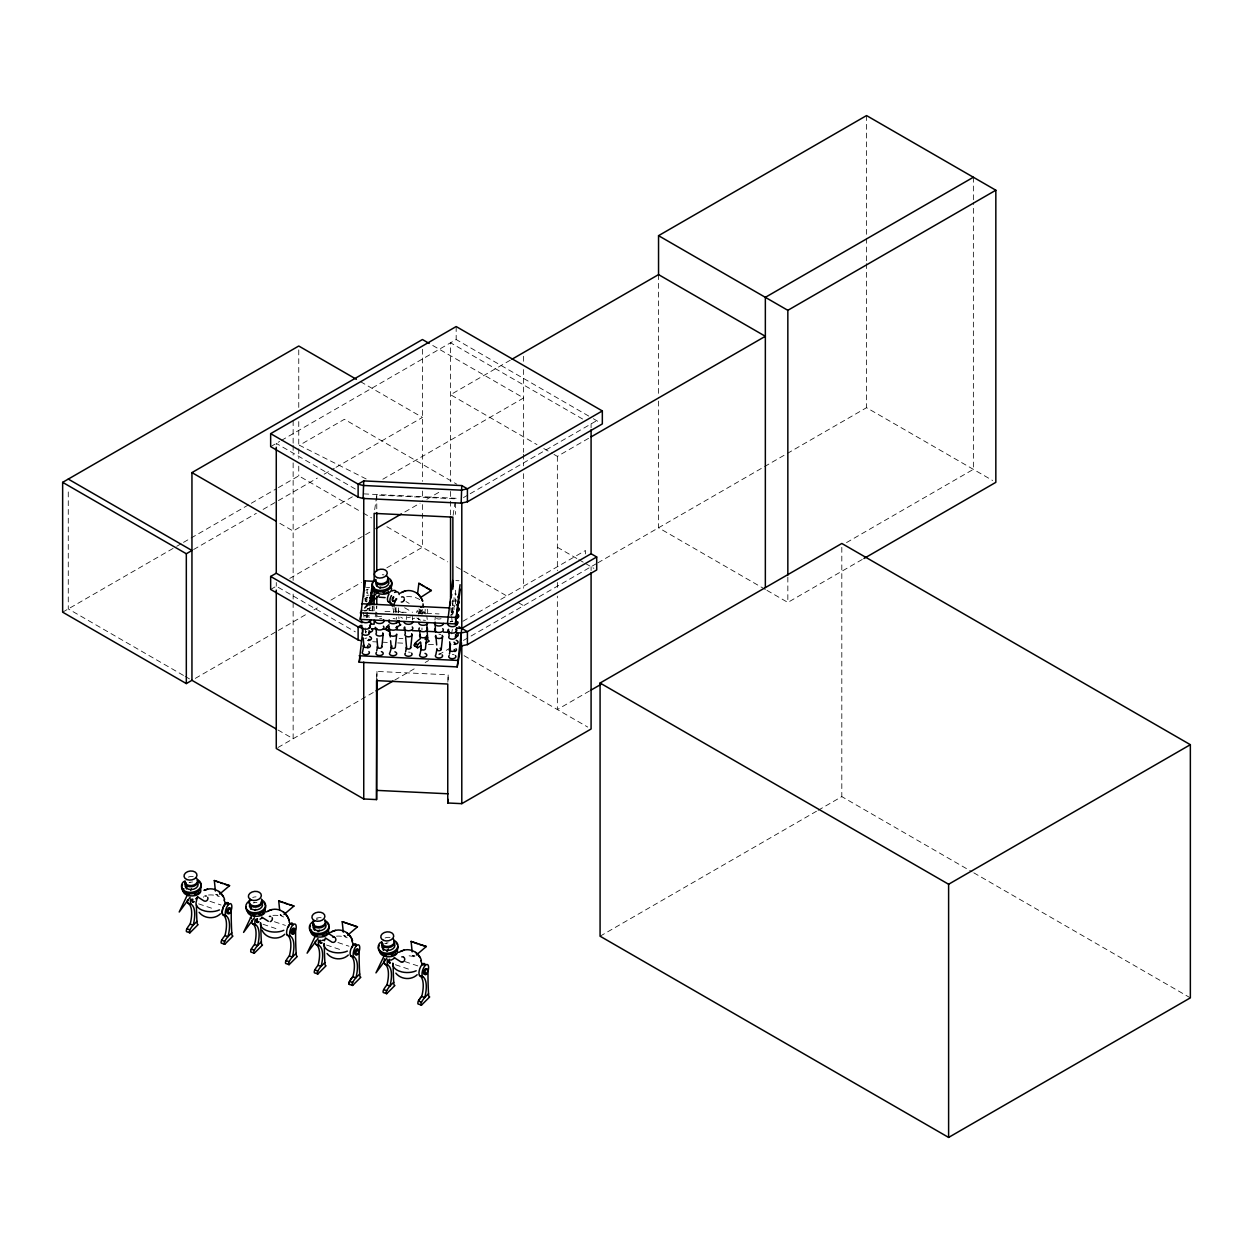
<?xml version="1.0" encoding="UTF-8"?>
<svg xmlns="http://www.w3.org/2000/svg" width="1253" height="1253" viewBox="0 0 1253 1253"><rect width="100%" height="100%" fill="white"/><g stroke="black" fill="none" stroke-linecap="round" stroke-linejoin="round"><path stroke-width="0.75" stroke-dasharray="5 3.75" d="M372.235 610.806L372.282 605.951A4.464 2.569 0 0 1 371.702 607.235M376.636 678.781L376.965 671.436L448.151 674.819L448.151 680.677M447.838 682.18L448.151 674.819M365.813 600.688L366.033 597.65A3.634 2.099 0 0 1 367.834 597.383M366.831 602.004L367.207 589.411A3.634 2.099 0 0 1 369.008 589.145M406.285 619.499L406.489 616.46M452.239 613.97L452.521 602.897M373.206 605.826L372.627 610.697A3.634 2.099 0 0 0 367.207 608.88A3.634 2.099 0 0 0 369.917 607.909M434.948 620.016L435.355 616.789M374.678 509.72L376.777 495.076L455.481 498.835M370.058 606.797L369.51 610.618L369.51 604.118M375.195 616.899L376.777 605.919L376.777 617.04M453.132 515.296L454.964 502.5M451.487 633.924L452.38 629.366M422.449 609.444L420.068 613.954M270.648 446.632L279.638 441.448M281.33 440.461L456.17 339.532L591.62 417.735M62.65 612.169L175.044 547.279M176.736 546.292L181.826 543.363M183.518 542.377L249.613 504.223M251.305 503.252L276.725 488.56M278.417 487.589L298.762 475.842L361.444 512.038M510.331 360.175L450.547 394.711L537.004 444.627M193.635 549.519L256.348 513.307M263.13 509.407L276.678 501.576M278.385 500.589L317.354 478.082M324.135 474.182L334.3 468.309M336.008 467.322L422.433 417.421L359.752 381.241M352.375 496.814L293.139 531.021L277.962 522.25M382.838 479.226L523.629 397.953L430.875 344.403M270.648 589.443L276.271 586.2L355.335 631.841M289.772 578.4L370.998 531.507M404.844 511.96L420.084 503.173M426.85 499.258L440.383 491.442M463.469 497.598L468.497 494.684M470.188 493.713L596.71 420.663M553.967 454.416L557.35 456.374L589.49 437.814M195.343 678.359L276.678 631.402M278.385 630.416L307.189 613.782M313.97 609.866L317.354 607.909M330.917 600.093L361.428 582.473M386.848 567.797L422.433 547.248L422.433 500.746M365.845 590.194L367.207 589.411M364.795 638.701L365.641 638.216A2.255 1.3 0 0 1 366.769 638.043M462.89 621.269L585.464 550.49L585.464 554.202M277.962 747.508L374.381 691.844M394.695 680.113L416.685 667.41M425.159 662.524L428.542 660.566M438.691 654.708L450.547 647.864M463.469 640.408L596.146 563.803M597.838 562.832L866.543 407.695L992.627 480.479M589.49 690.983L557.35 709.527L557.35 596.13M846.527 542.58L973.362 469.358L973.362 202.563M766.961 590.367L787.839 602.427L862.252 559.464M600.077 936.195L816.455 811.271M818.146 810.299L841.812 796.626L972.093 871.853M189.438 882.41L192.539 881.971M253.811 902.786L256.928 902.364M386.19 943.274L388.07 942.836M412.456 618.935L414.712 618.168M189.062 882.519L190.127 882.159M253.451 902.912L254.516 902.552M384.734 943.76L386.895 943.023M363.746 493.886L459.867 498.475M455.841 580.609L459.021 580.75M366.456 587.438L369.619 587.594M361.6 610.227L373.378 610.791M384.984 611.354L406.238 612.357M417.829 612.921L439.083 613.923M399.112 638.388L402.949 638.56M372.705 641.724L380.395 642.1M382.306 642.194L388.085 642.46M397.687 642.914L403.466 643.196M428.448 644.387L434.211 644.668M218.194 895.3L215.767 894.485L216.55 894.705A10.102 1.676 22.7 0 1 217.489 895.034L217.411 895.065A10.102 1.676 22.7 0 1 216.471 894.752L215.829 894.517M346.11 936.477L343.682 935.662L344.465 935.881A10.102 1.676 22.7 0 1 345.405 936.195L345.327 936.242A10.102 1.676 22.7 0 1 344.387 935.928L343.682 935.662M414.962 956.164L412.519 955.35L413.318 955.569A10.102 1.676 22.7 0 1 414.257 955.882L414.179 955.929A10.102 1.676 22.7 0 1 413.239 955.616L412.597 955.381M281.314 915.41L280.155 914.878L280.938 915.097A10.102 1.676 22.7 0 1 281.878 915.41M404.907 961.584L417.813 965.891M337.903 942.507L348.961 946.203M274.376 921.722L285.433 925.419M209.987 901.33L221.045 905.026M395.4 964.732L410.154 969.65M326.547 945.044L343.15 950.573M263.02 924.26L275.926 928.567M198.632 903.867L211.538 908.174M280.218 914.909L280.86 915.144A10.102 1.676 22.7 0 0 281.8 915.457M366.174 478.959L299.42 445.254L344.403 419.301L456.828 484.206M400.725 617.149L402.573 618.215M593.327 418.706L599.514 422.292M582.614 419.019L450.547 342.774L450.547 481.794M543.786 448.543L552.275 453.429M765.348 589.443L658.545 527.779L658.545 397.295M557.35 547.248L577.194 558.697M578.855 559.652L583.804 562.519M585.464 563.474L593.891 568.345M355.335 489.03L276.271 443.39L276.271 447.258M363.135 513.01L371.608 517.912M386.864 526.714L447.728 561.861M456.17 566.732L508.452 596.914M518.57 602.756L523.629 605.669M973.785 872.824L1190.35 997.858M405.988 601.565L409.183 603.413M418.784 608.958L425.206 612.67M404.578 607.721L412.582 612.325M416.779 617.964L419.269 619.405A22.961 13.266 -60 0 1 420.522 620.188M464.111 655.695L587.704 727.053M183.471 675.43L68.273 608.911L68.273 488.78M185.178 676.416L190.252 679.345M277.962 729.982L293.139 738.737L293.139 601.879M394.773 609.538L395.729 611.558M426.819 616.241L427.242 619.483M412.112 615.254L412.738 620.11M363.448 612.263L364.012 617.165M450.829 607.736L452.161 622.114M366.534 617.322L365.845 609.663A3.634 2.099 0 0 0 365.375 610.556M452.834 613.672L452.458 606.797A4.385 2.537 0 0 1 454.651 606.468M367.38 612.31L367.63 617.447M365.14 627.957L365.39 633.078M365.14 598.073L365.171 601.33M973.362 177.253L973.362 200.621M866.543 115.574L866.543 236.316M866.543 238.274L866.543 261.642M866.543 263.584L866.543 407.695M841.812 547.357L841.812 796.626M787.839 577.116L787.839 602.427M658.545 274.611L658.545 395.353M591.087 423.921L591.087 427.79M591.087 566.716L591.087 570.632M557.35 456.374L557.35 570.71M557.35 582.441L557.35 588.315M523.629 356.291L523.629 361.976M523.629 369.557L523.629 452.302M523.629 454.244L523.629 465.897M523.629 473.665L523.629 588.205M456.17 326.547L456.17 339.532M455.481 502.719L455.481 514.388M455.481 590.226L455.481 603.836M452.866 600.735L452.866 612.404M450.547 491.442L450.547 499.274M450.547 501.231L450.547 514.905M422.433 349.258L422.433 481.371M422.433 491.051L422.433 498.804M376.965 671.436L376.965 677.278M376.777 495.076L376.777 510.629M374.146 606.718L374.146 610.603M298.762 349.9L298.762 408.024M298.762 421.588L298.762 446.788M298.762 448.715L298.762 458.41M298.762 466.163L298.762 475.842M293.139 420.663L293.139 443.39M293.139 445.332L293.139 455.074M293.139 462.858L293.139 580.374M293.139 594.063L293.139 599.921M276.271 582.488L276.271 586.2M367.849 615.411A3.634 2.099 0 0 1 364.733 615.693M450.093 621.895A4.464 2.569 0 0 1 452.317 621.551M452.317 654.505A3.634 2.099 0 0 1 454.119 654.786M393.113 618.575A4.464 2.569 0 0 1 395.337 618.919M423.216 620.157A4.464 2.569 0 0 1 425.44 620.501M410.545 616.977A3.634 2.099 0 0 1 407.429 617.259M408.494 652.108A3.634 2.099 0 0 1 410.295 652.39M381.648 616.21A3.634 2.099 0 0 1 376.213 615.254M379.596 618.387A4.464 2.569 0 0 1 381.82 618.731M438.989 634.316A3.634 2.099 0 0 1 440.79 634.598M438.989 653.8A3.634 2.099 0 0 1 440.79 654.082M441.04 618.669A3.634 2.099 0 0 1 436.53 618.481M450.626 615.113A4.464 2.569 0 0 1 452.85 614.769M450.657 621.645A4.385 2.537 0 0 1 452.85 621.316M453.398 612.936A3.634 2.099 0 0 1 451.785 612.874M451.033 609.052A3.634 2.099 0 0 1 454.651 609.052M453.132 612.153A4.464 2.569 0 0 1 451.409 611.574M452.208 607.439A4.464 2.569 0 0 1 454.432 607.11M454.98 605.262A3.634 2.099 0 0 1 453.367 605.199M452.615 601.377A3.634 2.099 0 0 1 456.233 601.393M369.306 615.474A4.464 2.569 0 0 1 363.746 615.254M364.56 611.119A4.464 2.569 0 0 1 366.784 610.775M366.033 617.118A3.634 2.099 0 0 1 369.635 617.134M370.355 608.065A4.464 2.569 0 0 1 368.507 608.504M365.657 610.242A4.385 2.537 0 0 1 371.624 611.182M366.299 632.89A2.255 1.3 0 0 1 365.86 631.293M366.769 601.471A3.634 2.099 0 0 1 365.375 601.017M453.367 611.417A4.385 2.537 0 0 1 451.675 610.869M452.427 600.265A4.464 2.569 0 0 1 456.875 600.281M451.017 615.348A3.634 2.099 0 0 1 451.487 614.456M455.199 598.088A3.634 2.099 0 0 1 453.586 598.026M454.651 593.922A3.634 2.099 0 0 1 456.452 594.204M365.986 599.607A4.464 2.569 0 0 1 364.858 598.668M366.8 595.473A4.464 2.569 0 0 1 369.024 595.144M366.549 631.716A3.634 2.099 0 0 1 365.625 630.964M367.943 593.233A3.634 2.099 0 0 1 366.549 592.779M409.104 955.835A14.535 8.395 0 0 1 416.074 957.48M385.125 937.98A6.5 4.526 -7.3 0 1 390.075 937.448M336.462 936.148A14.535 8.395 0 0 1 347.222 937.777M316.429 919.467A6.516 4.542 -7.3 0 1 318.027 918.997M316.273 918.292A6.5 4.526 -7.3 0 1 321.222 917.76M272.935 915.363A14.535 8.395 0 0 1 283.695 916.992M252.746 897.508A6.5 4.526 -7.3 0 1 256.051 896.85M208.546 894.987A14.535 8.395 0 0 1 219.306 896.615M188.357 877.116A6.5 4.526 -7.3 0 1 193.307 876.583M203.362 897.258A2.725 2.475 -57.7 0 1 203.816 896.709M418.032 618.747A22.961 13.266 -60 0 1 419.144 619.765M421.963 627.972A22.961 13.266 -60 0 1 421.932 630.087M425.174 609.35A6.594 3.806 -60 0 1 424.36 613.547M416.403 612.545A6.594 3.806 -60 0 1 417.437 610.399M418.424 613.97A3.007 1.739 -60 0 1 421.541 610.681A3.007 1.739 -60 0 1 421.995 614.283M422.637 613.766A3.007 1.739 -60 0 1 425.832 614.048M421.29 613.892A3.007 1.739 -60 0 1 423.859 612.012A3.007 1.739 -60 0 1 424.845 614.205M420.178 610.07A14.535 8.395 0 0 1 417.515 611.636M403.106 612.764A14.535 8.395 0 0 1 399.817 611.683L397.123 610.148A14.535 8.395 0 0 1 395.196 608.253M406.63 596.694A14.535 8.395 0 0 1 420.084 599.858M398.955 618.778A249.378 143.985 -60 0 1 398.83 616.821M398.611 612.874A249.378 143.985 -60 0 1 398.407 606.875M396.621 619.295A249.378 143.985 -60 0 1 396.465 617.353M396.12 611.448A249.378 143.985 -60 0 1 395.964 607.454M394.852 607.642A22.961 13.266 -60 0 1 395.964 613.124M392.925 607.877A22.961 13.266 -60 0 1 393.442 613.813M427.21 609.224A6.594 3.806 -60 0 1 427.586 612.811M419.269 619.405A6.594 3.806 -60 0 1 418.549 618.042M418.925 614.001A6.594 3.806 -60 0 1 421.415 610.007M382.259 574.782A6.5 4.385 -10 0 1 383.919 574.845"/><path stroke-width="1.5" d="M276.271 590.1L276.271 748.48L363.746 798.975L376.558 799.586L376.965 679.236M591.087 572.59L591.087 729.011L461.793 803.659L447.76 802.985L447.916 799.304M381.82 646.955L383.214 633.955M410.718 647.723L412.112 634.723M441.228 649.414L442.607 636.414M417.562 593.75L418.878 583.303L431.361 590.523L420.663 597.415M602.333 410.937L467.416 488.827L461.793 485.584L363.746 480.901L363.088 498.459L461.135 503.142L467.416 501.811L602.333 423.921L602.333 410.937L456.17 326.547L270.648 433.648L270.648 446.632L358.123 497.128L363.088 498.459M460.321 589.255L455.372 623.916L360.284 619.389L364.874 580.875L372.783 581.251L369.51 604.118M360.284 619.389L361.6 610.227M461.574 642.899L457.204 666.909L359.157 662.226L362.822 630.118M370.34 604.901L372.783 587.735M461.793 485.584L461.135 503.142M450.062 605.246L450.579 601.581M451.111 597.916L451.628 594.267M455.372 623.916L460.055 584.681M457.204 666.909L461.793 628.395L461.793 502.437M359.157 662.226L360.237 656.509M363.151 637.855L363.824 645.514L362.634 651.591A3.634 2.099 0 0 0 365.798 654.724A3.634 2.099 0 0 0 368.93 651.576M376.73 650.871L377.623 646.313L376.949 638.654M405.627 651.638L406.52 647.081L405.674 637.511M420.726 642.335L421.243 648.083L420.053 654.16A3.634 2.099 0 0 0 421.4 657.011A3.634 2.099 0 0 0 426.333 656.243A3.634 2.099 0 0 0 425.018 653.377M450.579 644.214L449.686 648.772A3.634 2.099 0 0 0 450.375 651.356M449.451 654.035L450.344 649.477L449.67 641.818M197.363 897.524L196.11 902.238A14.535 8.395 0 0 0 201.733 909.976L205.038 911.072A14.535 8.395 0 0 0 219.432 909.929M324.339 940.768L325.279 938.701M251.524 915.849L243.583 932.389L254.453 917.713M315.051 936.633L307.11 953.173L317.996 938.497M383.888 956.321L375.963 972.876L386.832 958.185M190.08 897.32L179.195 912.012L187.136 895.456L188.67 895.566M376.714 592.967L364.701 607.987L379.205 595.347M196.972 921.378L193.213 925.153A15.929 6.5 -71.6 0 0 189.939 929.804A2.052 0.83 -71.6 0 0 189.375 931.856A2.052 0.83 -71.6 0 0 189.939 932.796L198.131 924.604A5.106 2.083 -71.6 0 1 197.066 922.694L196.94 920.783A249.378 101.806 -71.6 0 1 196.423 904.995M231.789 932.843L228.015 936.617A15.929 6.5 -71.6 0 0 224.741 941.269A2.052 0.83 -71.6 0 0 224.177 943.321A2.052 0.83 -71.6 0 0 224.741 944.261L232.933 936.069A5.106 2.083 -71.6 0 1 231.868 934.143L231.742 932.248A249.378 101.806 -71.6 0 1 231.241 910.336A6.594 2.694 -71.6 0 0 230.74 903.695A6.594 2.694 -71.6 0 0 226.354 908.096A6.594 2.694 -71.6 0 0 225.853 915.724A22.961 9.382 -71.6 0 1 228.015 936.617L224.976 935.599A22.961 9.382 -71.6 0 0 222.815 914.706A6.594 2.694 -71.6 0 1 223.739 905.997A6.594 2.694 -71.6 0 1 228.391 903.476A6.594 2.694 -71.6 0 0 223.786 906.013A6.594 2.694 -71.6 0 0 222.815 914.706L225.853 915.724M261.36 941.77L257.601 945.529A15.929 6.5 -71.6 0 0 254.328 950.197A2.052 0.83 -71.6 0 0 253.764 952.249A2.052 0.83 -71.6 0 0 254.328 953.173L262.519 944.997A5.106 2.083 -71.6 0 1 261.438 943.07L261.329 941.16A249.378 101.806 -71.6 0 1 260.796 923.351M296.162 953.235L292.403 956.994A15.929 6.5 -71.6 0 0 289.13 961.662A2.052 0.83 -71.6 0 0 288.566 963.714A2.052 0.83 -71.6 0 0 289.13 964.638L297.321 956.446A5.106 2.083 -71.6 0 1 296.256 954.535L296.131 952.625A249.378 101.806 -71.6 0 1 295.63 930.713A6.594 2.694 -71.6 0 0 295.128 924.087A6.594 2.694 -71.6 0 0 290.743 928.473A6.594 2.694 -71.6 0 0 290.242 936.101A22.961 9.382 -71.6 0 1 292.403 956.994L289.349 955.992A22.961 9.382 -71.6 0 0 287.188 935.098A6.594 2.694 -71.6 0 1 288.174 926.406A6.594 2.694 -71.6 0 1 292.826 923.884M324.887 962.555L321.128 966.329A15.929 6.5 -71.6 0 0 317.855 970.981A2.052 0.83 -71.6 0 0 317.291 973.033A2.052 0.83 -71.6 0 0 317.855 973.957L326.046 965.781A5.106 2.083 -71.6 0 1 324.966 963.855L324.856 961.944A249.378 101.806 -71.6 0 1 324.323 944.135M359.705 974.02L355.93 977.779A15.929 6.5 -71.6 0 0 352.657 982.446A2.052 0.83 -71.6 0 0 352.093 984.498A2.052 0.83 -71.6 0 0 352.657 985.422L360.848 977.246A5.106 2.083 -71.6 0 1 359.783 975.32L359.658 973.409A249.378 101.806 -71.6 0 1 359.157 951.497A6.594 2.694 -71.6 0 0 358.656 944.872A6.594 2.694 -71.6 0 0 354.27 949.273A6.594 2.694 -71.6 0 0 353.769 956.9A22.961 9.382 -71.6 0 1 355.93 977.779L352.892 976.776A22.961 9.382 -71.6 0 0 350.668 955.867A6.594 2.694 -71.6 0 1 351.701 947.19A6.594 2.694 -71.6 0 1 356.353 944.668M393.74 982.242L389.965 986.017A15.929 6.5 -71.6 0 0 386.707 990.669A2.052 0.83 -71.6 0 0 386.143 992.721A2.052 0.83 -71.6 0 0 386.707 993.66L394.899 985.469A5.106 2.083 -71.6 0 1 393.818 983.542L393.693 981.632A249.378 101.806 -71.6 0 1 393.176 963.823M428.542 993.707L424.783 997.482A15.929 6.5 -71.6 0 0 421.509 1002.134A2.052 0.83 -71.6 0 0 420.945 1004.186A2.052 0.83 -71.6 0 0 421.509 1005.11L429.701 996.934A5.106 2.083 -71.6 0 1 428.62 995.007L428.51 993.096A249.378 101.806 -71.6 0 1 428.009 971.2A6.594 2.694 -71.6 0 0 427.508 964.559A6.594 2.694 -71.6 0 0 423.107 968.961A6.594 2.694 -71.6 0 0 422.621 976.588A22.961 9.382 -71.6 0 1 424.783 997.482L421.728 996.464A22.961 9.382 -71.6 0 0 419.52 975.554A6.594 2.694 -71.6 0 1 420.554 966.877A6.594 2.694 -71.6 0 1 425.19 964.356M219.635 894.094L229.581 885.652L214.341 880.53L215.391 891.008M284.008 914.471L293.969 906.029L278.73 900.923L279.591 909.647M347.551 935.271L357.497 926.813L342.257 921.707L357.418 926.86M416.388 954.958L426.333 946.501L411.109 941.395L412.159 951.873M197.974 897.226L195.672 898.824M220.387 913.86C214.561 919.577 204.114 918.715 199.117 912.309M262.363 917.619L260.06 919.216M284.776 934.252C278.276 940.721 265.871 938.669 262.049 930.243M348.303 955.037C342.476 960.738 332.029 959.876 327.033 953.486M394.726 958.091L391.077 960.143M417.155 974.724C411.313 980.441 400.882 979.564 395.87 973.174M400.114 593.217L403.873 591.463M266.419 911.902L270.178 910.132M329.946 932.686L333.705 930.932M398.799 952.374L402.558 950.62M276.271 729.011L191.944 680.316L186.321 683.574L62.65 612.169L62.65 482.342L298.762 346.016L356.369 379.283M191.944 680.316L191.944 472.6L422.433 339.532L429.184 343.416M511.991 359.219L658.545 274.611L658.545 235.674L866.543 115.574L995.837 190.221L995.837 482.342L863.943 558.493M62.65 482.342L186.321 553.748L191.944 550.49L68.273 479.085M363.746 480.901L358.123 484.144L270.648 433.648M361.428 640.831L358.123 639.938L270.648 589.443L270.648 576.458L276.271 573.216L362.054 622.741M973.362 177.253L765.348 297.337L765.348 587.5M376.072 528.578L401.461 513.918M658.545 235.674L787.839 310.321L995.837 190.221M591.181 436.843L765.348 336.29L658.545 274.611M360.927 625.341L358.123 626.954L270.648 576.458M396.496 622.882L399.159 621.347M395.838 627.643L400.803 624.777A5.106 2.945 -60 0 1 399.284 622.663L399.112 620.721M391.97 646.015L389.949 652.578A3.634 2.099 0 0 0 391.296 655.429A3.634 2.099 0 0 0 396.246 654.661A3.634 2.099 0 0 0 394.914 651.811M424.986 639.155L427.649 637.62M419.786 639.234A15.929 9.194 -60 0 0 415.166 643.29A2.052 1.19 -60 0 0 414.367 645.232A2.052 1.19 -60 0 0 415.166 646.266L417.703 647.738L421.008 645.828M425.973 642.961L429.278 641.05A5.106 2.945 -60 0 1 427.759 638.936L427.586 636.994A249.378 143.985 -60 0 1 426.897 623.148M596.71 556.99L467.416 631.637L461.135 632.969L461.135 645.953L467.416 644.622L596.71 569.974L596.71 556.99L591.087 553.748L461.793 628.395L456.437 628.129M376.072 690.857L393.003 681.084M600.077 683.026L841.812 543.473L1190.35 744.689L1190.35 997.858L948.615 1137.426L600.077 936.195L600.077 683.026L948.615 884.258L1190.35 744.689M591.181 690.011L601.315 684.154M229.581 885.652L224.632 884.226M426.333 946.501L419.426 944.449M404.468 591.259C411.924 588.597 420.648 593.687 422.684 601.221L421.697 599.153M206.4 889.552C213.856 886.889 222.564 891.979 224.6 899.513M270.773 909.944C279.074 906.937 289.036 913.719 289.318 922.537M334.316 930.728C341.771 928.066 350.48 933.156 352.516 940.69L351.545 938.622M403.153 950.416C410.608 947.754 419.332 952.844 421.368 960.378M205.79 889.755L203.988 890.366L207.528 889.16M402.072 592.074L405.612 590.868M268.377 910.759L271.917 909.553M331.904 931.543L335.444 930.337M322.225 940.455L323.587 940.001M400.756 951.231L404.296 950.025M385.11 597.618L379.079 597.18M361.6 603.742L448.746 607.893M360.284 612.889L455.372 617.431M370.684 624.041L374.146 624.213L374.146 620.329M377.216 628.959L371.358 628.677L372.141 629.131A3.634 2.099 0 0 1 369.557 632.248M383.073 629.241L386.973 629.429M396.731 629.899L404.531 630.259M412.347 630.635L420.147 631.011M426.004 631.293L435.762 631.747M443.562 632.123L449.42 632.405M457.235 632.781L461.135 632.969M359.157 655.742L457.204 660.409M376.965 790.392L448.151 793.791M293.891 906.076L289.004 904.603M363.088 628.286L358.123 626.954L358.123 639.938M254.813 915.802L252.667 915.191M188.279 894.799L189.328 895.112M385.047 955.663L386.096 955.976M316.195 935.975L317.244 936.289M381.366 952.468L381.006 952.343A3.273 1.895 0 0 1 379.737 950.604M312.514 932.78L312.169 932.655A3.273 1.895 0 0 1 311.104 930.431M184.99 891.729L184.254 891.478A3.273 1.895 0 0 1 183.611 888.831M422.261 964.371L425.315 965.39M353.424 944.684L356.463 945.702M289.882 923.9L292.936 924.918M225.509 903.507L228.547 904.525M419.567 975.57L422.621 976.588M384.765 964.105L387.803 965.123A22.961 9.382 -71.6 0 1 389.965 986.017L386.926 984.999A22.961 9.382 -71.6 0 0 384.765 964.105A6.594 2.694 -71.6 0 1 384.53 958.749M350.73 955.882L353.769 956.9M315.913 944.417L318.967 945.435A22.961 9.382 -71.6 0 1 321.128 966.329L318.074 965.311A22.961 9.382 -71.6 0 0 315.913 944.417A6.594 2.694 -71.6 0 1 315.333 941.285M252.386 923.633L255.44 924.636A22.961 9.382 -71.6 0 1 257.601 945.529L254.547 944.527A22.961 9.382 -71.6 0 0 252.386 923.633A6.594 2.694 -71.6 0 1 251.806 920.485M287.188 935.098L290.242 936.101M187.997 903.241L191.051 904.259A22.961 9.382 -71.6 0 1 193.213 925.153L190.158 924.134A22.961 9.382 -71.6 0 0 187.997 903.241A6.594 2.694 -71.6 0 1 187.417 900.108M386.707 993.66L383.653 992.642A2.052 0.83 -71.6 0 1 383.089 991.703A2.052 0.83 -71.6 0 1 383.653 989.651L386.707 990.669M421.509 1002.134L418.471 1001.116A2.052 0.83 -71.6 0 0 417.844 1003.152A2.052 0.83 -71.6 0 0 418.408 1004.092L421.509 1005.11M352.657 985.422L349.571 984.404A2.052 0.83 -71.6 0 1 349.007 983.464A2.052 0.83 -71.6 0 1 349.571 981.412L352.657 982.446M317.855 973.957L314.816 972.955A2.052 0.83 -71.6 0 1 314.252 972.015A2.052 0.83 -71.6 0 1 314.816 969.963L317.855 970.981M254.328 953.173L251.273 952.17A2.052 0.83 -71.6 0 1 250.71 951.231A2.052 0.83 -71.6 0 1 251.273 949.179L254.328 950.197M289.13 964.638L286.044 963.604A2.052 0.83 -71.6 0 1 285.48 962.68A2.052 0.83 -71.6 0 1 286.044 960.628L289.13 961.662M189.939 932.796L186.901 931.778A2.052 0.83 -71.6 0 1 186.337 930.838A2.052 0.83 -71.6 0 1 186.901 928.786L189.939 929.804M224.741 941.269L221.703 940.251A15.929 6.5 -71.6 0 1 224.976 935.599M224.741 944.261L221.656 943.227A2.052 0.83 -71.6 0 1 221.092 942.287A2.052 0.83 -71.6 0 1 221.656 940.236M285.058 903.288L287.062 903.961M220.669 882.911L222.674 883.584M417.421 943.775L411.031 941.426M283.131 902.63L278.667 900.954M218.742 882.253L214.279 880.561M377.2 592.418L378.187 592.888M431.361 590.555L425.957 587.532M191.944 472.6L276.271 521.279M458.974 626.766L467.416 631.637L467.416 644.622M388.994 594.157A6.594 3.806 -60 0 0 388.289 601.691L390.779 603.132A22.961 13.266 -60 0 1 394.084 606.186A14.535 8.395 0 0 1 395.149 601.832M388.994 628.771A2.052 1.19 -60 0 0 389.213 631.465L386.723 630.024A2.052 1.19 -60 0 1 385.924 628.99A2.052 1.19 -60 0 1 386.723 627.033L389.213 628.473M420.335 642.131A15.929 9.194 -60 0 0 417.703 644.747L415.213 643.306A2.052 1.19 -60 0 0 414.414 645.264A2.052 1.19 -60 0 0 415.213 646.297M424.313 586.576L418.878 583.303M394.147 957.605L400.709 961.756M328.255 933.36L334.817 937.51A2.725 2.475 -57.7 0 1 335.303 937.933M325.294 937.917L331.857 942.068A2.725 2.475 -57.7 0 0 332.437 942.334M261.767 917.133L268.33 921.284M197.379 896.741L203.941 900.891A2.725 2.475 -57.7 0 0 207.747 897.32M250.365 917.65L251.54 918.59M417.03 593.155L418.424 594.548M418.768 594.893L421.353 598.433M415.714 952.327L417.108 953.705M417.453 954.05L420.037 957.59M346.862 932.624L348.271 934.018M348.616 934.362L351.2 937.902M283.335 911.839L284.744 913.233M285.089 913.562L287.673 917.118M218.946 891.463L220.356 892.841M220.7 893.185L223.285 896.725M288.018 917.838L288.989 919.89M342.194 921.738L343.306 932.185M443.437 623.414A4.464 2.569 0 0 1 437.845 625.92A4.464 2.569 0 0 1 435.104 622.146L435.496 632.013M419.724 631.324L420.381 638.513M389.62 629.742L390.278 636.931M375.931 627.878L376.433 632.922A3.634 2.099 0 0 0 379.596 636.054A3.634 2.099 0 0 0 382.729 632.906M362.148 627.08L362.634 632.123A3.634 2.099 0 0 0 365.798 635.255A3.634 2.099 0 0 0 368.93 632.107M435.825 635.381L436.686 644.95M390.623 640.753L391.14 646.501A2.255 1.3 0 0 0 392.518 648.396A2.255 1.3 0 0 0 395.337 647.143L396.715 634.143A3.634 2.099 0 0 1 392.173 636.164A3.634 2.099 0 0 1 389.949 633.11M948.615 884.258L948.615 1137.426M787.839 310.321L787.839 575.158M591.087 429.732L591.087 553.748M467.416 501.811L467.416 488.827L461.135 490.158L363.088 485.475L358.123 484.144L358.123 497.128M461.793 645.279L461.793 803.659M452.866 589.082L452.866 517.129L374.146 513.385L374.146 581.439M452.678 586.937L452.678 580.452L447.446 623.54M450.547 516.862L450.547 597.023M447.76 802.985L447.76 684.028L376.558 680.63L376.558 799.586M376.777 512.587L376.777 570.914M376.777 596.193L376.777 603.962M374.146 589.208L374.146 604.76M364.874 580.875L364.874 587.359M363.746 497.77L363.746 596.585M363.746 662.117L363.746 798.975M276.271 447.258L276.271 573.216M186.321 553.748L186.321 683.574M370.246 620.157A4.464 2.569 0 0 1 365.641 622.741A4.464 2.569 0 0 1 361.35 619.984M369.588 625.388A4.385 2.537 0 0 1 365.813 629.194A4.385 2.537 0 0 1 361.976 625.404M367.724 645.499A2.255 1.3 0 0 1 365.782 647.456A2.255 1.3 0 0 1 363.824 645.514M456.108 629.351A4.385 2.537 0 0 1 452.317 633.157A4.385 2.537 0 0 1 448.496 629.366L449.154 636.085A3.634 2.099 0 0 0 452.317 639.218A3.634 2.099 0 0 0 455.45 636.07M456.17 622.835A4.464 2.569 0 0 1 453.32 626.641A4.464 2.569 0 0 1 447.854 623.947M454.244 649.461A2.255 1.3 0 0 1 452.302 651.419A2.255 1.3 0 0 1 450.344 649.477M455.45 655.538A3.634 2.099 0 0 1 452.317 658.686A3.634 2.099 0 0 1 449.154 655.554M455.45 616.601A3.634 2.099 0 0 1 455.45 618.684M396.903 626.375A4.385 2.537 0 0 1 393.113 630.181A4.385 2.537 0 0 1 389.291 626.39M397.561 621.143A4.464 2.569 0 0 1 391.97 623.649A4.464 2.569 0 0 1 389.229 619.875M421.243 648.083A2.255 1.3 0 0 0 422.621 649.978A2.255 1.3 0 0 0 425.44 648.709L426.819 635.71A3.634 2.099 0 0 1 422.277 637.746A3.634 2.099 0 0 1 420.053 634.691M427.665 622.725A4.464 2.569 0 0 1 423.06 625.31A4.464 2.569 0 0 1 418.753 622.553M427.007 627.957A4.385 2.537 0 0 1 423.216 631.763A4.385 2.537 0 0 1 419.395 627.972M410.42 647.081A2.255 1.3 0 0 1 408.478 649.023A2.255 1.3 0 0 1 406.52 647.081M411.626 633.673A3.634 2.099 0 0 1 408.494 636.822A3.634 2.099 0 0 1 405.33 633.689L404.672 626.97A4.385 2.537 0 0 0 408.509 630.76A4.385 2.537 0 0 0 412.284 626.954M412.942 621.723A4.464 2.569 0 0 1 408.337 624.307A4.464 2.569 0 0 1 404.03 621.566M411.626 653.158A3.634 2.099 0 0 1 408.494 656.29A3.634 2.099 0 0 1 405.33 653.173M383.449 619.671A4.464 2.569 0 0 1 380.599 623.477A4.464 2.569 0 0 1 375.133 620.783M381.398 651.623A3.634 2.099 0 0 1 382.729 654.473A3.634 2.099 0 0 1 377.779 655.256A3.634 2.099 0 0 1 376.433 652.39M381.523 646.313A2.255 1.3 0 0 1 379.581 648.255A2.255 1.3 0 0 1 377.623 646.313M383.387 626.187A4.385 2.537 0 0 1 380.583 629.93A4.385 2.537 0 0 1 375.211 627.283M442.121 635.365A3.634 2.099 0 0 1 439.803 638.45A3.634 2.099 0 0 1 435.355 636.273M442.779 628.646A4.385 2.537 0 0 1 439.004 632.452A4.385 2.537 0 0 1 435.167 628.661M440.101 648.287A2.255 1.3 0 0 1 440.915 650.056A2.255 1.3 0 0 1 437.861 650.542A2.255 1.3 0 0 1 437.015 648.772L435.825 654.849A3.634 2.099 0 0 0 438.989 657.982A3.634 2.099 0 0 0 442.121 654.833M455.967 648.772A3.634 2.099 0 0 1 454.886 651.544M453.946 642.209A2.255 1.3 0 0 1 454.103 644.402M456.703 616.053A4.464 2.569 0 0 1 455.372 619.468M456.64 622.569A4.385 2.537 0 0 1 456.656 625.09M455.967 629.288A3.634 2.099 0 0 1 455.982 631.387M458.285 608.394A4.464 2.569 0 0 1 456.953 611.793M457.549 602.145A3.634 2.099 0 0 1 456.468 604.917M456.233 640.33A3.634 2.099 0 0 1 457.987 642.538A3.634 2.099 0 0 1 454.98 644.214M455.528 634.551A2.255 1.3 0 0 1 455.685 636.743M458.222 614.91A4.385 2.537 0 0 1 456.906 618.262M457.549 621.629A3.634 2.099 0 0 1 456.468 624.401M368.586 644.011A3.634 2.099 0 0 1 370.324 646.203A3.634 2.099 0 0 1 367.317 647.895M364.31 647.362A3.634 2.099 0 0 1 363.605 644.794M369.008 639.343A2.255 1.3 0 0 1 368.037 640.408M370.387 626.343A3.634 2.099 0 0 1 368.821 628.066M371.154 619.843A4.385 2.537 0 0 1 369.259 621.942M370.058 603.727A4.464 2.569 0 0 1 371.687 604.666M368.946 630.823A2.255 1.3 0 0 1 369.087 633.016M369.635 636.602A3.634 2.099 0 0 1 371.389 638.811A3.634 2.099 0 0 1 368.382 640.487M370.966 619.984A3.634 2.099 0 0 1 369.886 620.674M369.635 597.665A3.634 2.099 0 0 1 369.886 601.189M450.485 603.46A4.464 2.569 0 0 1 450.187 602.317M458.504 601.205A4.464 2.569 0 0 1 458.504 603.774M456.578 627.847A2.255 1.3 0 0 1 456.578 629.131M457.768 614.44A3.634 2.099 0 0 1 457.784 616.539M458.426 607.721A4.385 2.537 0 0 1 458.441 610.242M456.452 633.157A3.634 2.099 0 0 1 458.191 635.349A3.634 2.099 0 0 1 455.199 637.041M451.268 596.788A3.634 2.099 0 0 1 451.487 594.987M458.253 596.021A3.634 2.099 0 0 1 457.784 597.054M372.877 598.997A4.464 2.569 0 0 1 371.53 599.842M371.233 595.488A4.464 2.569 0 0 1 372.861 596.428M370.121 622.584A2.255 1.3 0 0 1 370.277 624.777M372.799 602.944A4.385 2.537 0 0 1 373.394 604.197M372.141 590.179A3.634 2.099 0 0 1 371.06 592.951M390.169 962.962A3.007 1.222 -71.6 0 1 389.855 959.406M424.72 974.239A3.007 1.222 -71.6 0 1 424.047 970.809A3.007 1.222 -71.6 0 1 426.568 969.383M425.863 972.861A3.007 1.222 -71.6 0 1 425.503 973.471M416.2 970.793A14.535 8.395 0 0 1 401.79 971.921L398.501 970.84A14.535 8.395 0 0 1 392.862 963.103M420.679 960.91A14.535 8.395 0 0 1 421.713 965.202M383.653 989.651A15.929 6.5 -71.6 0 1 386.926 984.999M387.803 965.123A6.594 2.694 -71.6 0 1 387.569 959.767M390.309 962.476A3.007 1.222 -71.6 0 1 388.916 962.351A3.007 1.222 -71.6 0 1 389.244 959.344M398.047 946.469A9.883 6.876 -7.3 0 1 386.597 954.692A9.883 6.876 -7.3 0 1 379.299 945.467M396.261 943.243A9.883 6.876 -7.3 0 1 397.467 944.746M393.928 940.705A6.516 4.542 -7.3 0 1 388.477 947.597A6.516 4.542 -7.3 0 1 381.977 941.974M394.256 943.431A6.578 4.573 -7.3 0 1 387.897 950.447A6.578 4.573 -7.3 0 1 382.948 943.603M380.473 942.366A9.883 6.876 -7.3 0 0 381.773 952.014A9.883 6.876 -7.3 0 0 395.635 950.197A9.883 6.876 -7.3 0 0 394.335 940.549A6.5 4.526 -7.3 0 1 388.336 946.407A6.5 4.526 -7.3 0 1 381.492 941.99M392.847 938.591A6.5 4.526 -7.3 0 1 393.787 939.515M395.713 952.985A3.273 1.895 0 0 1 391.218 955.005M388.32 949.116A2.725 2.475 -57.7 0 1 386.832 951.403M383.465 950.385A2.725 2.475 -57.7 0 1 383.716 947.738M403.67 957.198A2.725 2.475 -57.7 0 1 404.562 960.19M404.249 960.832A2.725 2.475 -57.7 0 1 403.231 961.787M402.605 962.038A2.725 2.475 -57.7 0 1 401.289 962.022M401.774 956.9A2.725 2.475 -57.7 0 1 403.09 956.916M396.888 949.664A8.865 5.122 0 0 1 395.024 955.256A8.865 5.122 0 0 1 385.36 956.384L383.355 955.726A8.865 5.122 0 0 1 379.91 951.011M349.571 981.412A15.929 6.5 -71.6 0 1 352.829 976.76A15.929 6.5 -71.6 0 0 349.618 981.428A2.052 0.83 -71.6 0 0 349.054 983.48A2.052 0.83 -71.6 0 0 349.618 984.419M322.068 942.851A3.007 1.222 -71.6 0 1 320.768 940.47M356.259 954.253A3.007 1.222 -71.6 0 1 354.771 953.079A3.007 1.222 -71.6 0 1 356.525 949.101A3.007 1.222 -71.6 0 1 357.716 950.964M351.842 941.222A14.535 8.395 0 0 1 351.905 947.644M347.347 951.105A14.535 8.395 0 0 1 332.953 952.233L329.649 951.152A14.535 8.395 0 0 1 324.026 943.415M314.816 969.963A15.929 6.5 -71.6 0 1 318.074 965.311M318.967 945.435A6.594 2.694 -71.6 0 1 318.732 940.079M321.457 942.789A3.007 1.222 -71.6 0 1 320.157 940.392M329.194 926.781A9.883 6.876 -7.3 0 1 317.761 935.004A9.883 6.876 -7.3 0 1 310.446 925.779M327.425 923.539A9.883 6.876 -7.3 0 1 328.615 925.059M325.091 921.018A6.516 4.542 -7.3 0 1 318.795 927.956A6.516 4.542 -7.3 0 1 313.892 921.174M325.404 923.743A6.578 4.573 -7.3 0 1 319.045 930.76A6.578 4.573 -7.3 0 1 314.096 923.915M325.482 920.861A9.883 6.876 -7.3 0 1 326.219 930.995A9.883 6.876 -7.3 0 1 311.715 931.559A9.883 6.876 -7.3 0 1 313.501 921.331M324.934 919.827A6.5 4.526 -7.3 0 1 319.484 926.719A6.5 4.526 -7.3 0 1 312.984 921.112M326.861 933.297A3.273 1.895 0 0 1 322.366 935.302M319.327 930.118A2.725 2.475 -57.7 0 1 317.996 931.715M314.425 930.055A2.725 2.475 -57.7 0 1 314.879 928.05M335.663 938.481A2.725 2.475 -57.7 0 1 333.094 942.428M332.922 937.213A2.725 2.475 -57.7 0 1 334.238 937.228M328.035 929.977A8.865 5.122 0 0 1 326.172 935.552A8.865 5.122 0 0 1 316.523 936.696L314.503 936.038A8.865 5.122 0 0 1 311.652 930.024M286.044 960.628A15.929 6.5 -71.6 0 1 289.302 955.976M258.932 921.597A3.007 1.222 -71.6 0 1 257.241 922.145A3.007 1.222 -71.6 0 1 257.476 918.935M293.124 932.984A3.007 1.222 -71.6 0 1 291.276 933.093A3.007 1.222 -71.6 0 1 292.341 929.021A3.007 1.222 -71.6 0 1 294.189 928.912M294.189 930.18A3.007 1.222 -71.6 0 1 293.797 931.684M289.333 924.73A14.535 8.395 0 0 1 288.362 926.86M283.82 930.321A14.535 8.395 0 0 1 269.426 931.449L266.122 930.368A14.535 8.395 0 0 1 260.483 922.631M251.273 949.179A15.929 6.5 -71.6 0 1 254.547 944.527M255.44 924.636A6.594 2.694 -71.6 0 1 255.205 919.295M258.322 921.519A3.007 1.222 -71.6 0 1 256.63 922.067A3.007 1.222 -71.6 0 1 256.865 918.872M263.897 902.755A9.883 6.876 -7.3 0 1 258.055 913.891A9.883 6.876 -7.3 0 1 246.168 906.765M261.564 900.234A6.516 4.542 -7.3 0 1 256.113 907.125A6.516 4.542 -7.3 0 1 249.598 901.502M260.937 902.019A6.578 4.573 -7.3 0 1 257.225 909.788A6.578 4.573 -7.3 0 1 249.801 904.259M261.955 900.077A9.883 6.876 -7.3 0 1 262.691 910.211A9.883 6.876 -7.3 0 1 248.188 910.774A9.883 6.876 -7.3 0 1 249.973 900.547M261.407 899.043A6.5 4.526 -7.3 0 1 255.111 905.982A6.5 4.526 -7.3 0 1 250.208 899.215M248.627 911.871A3.273 1.895 0 0 1 247.358 910.132M263.334 912.513A3.273 1.895 0 0 1 258.838 914.518M255.784 909.333A2.725 2.475 -57.7 0 1 255.017 910.508M250.898 909.271A2.725 2.475 -57.7 0 1 251.336 907.266M272.136 917.697A2.725 2.475 -57.7 0 1 271.885 920.344M271.431 920.892A2.725 2.475 -57.7 0 1 270.225 921.566M269.395 916.429A2.725 2.475 -57.7 0 1 270.711 916.444M264.508 909.192A8.865 5.122 0 0 1 262.644 914.768A8.865 5.122 0 0 1 252.981 915.912L250.976 915.254A8.865 5.122 0 0 1 247.546 910.539M194.152 901.674A3.007 1.222 -71.6 0 1 192.852 899.294M188.53 900.234A3.007 1.222 -71.6 0 1 187.856 900.28M228.735 912.607A3.007 1.222 -71.6 0 1 226.871 912.529A3.007 1.222 -71.6 0 1 228.218 908.3A3.007 1.222 -71.6 0 1 229.863 909.114M223.927 900.046A14.535 8.395 0 0 1 223.989 906.467M186.901 928.786A15.929 6.5 -71.6 0 1 190.158 924.134M191.051 904.259A6.594 2.694 -71.6 0 1 190.816 898.902M193.542 901.612A3.007 1.222 -71.6 0 1 192.242 899.231M197.755 881.172A9.883 6.876 -7.3 0 1 199.587 890.303A9.883 6.876 -7.3 0 1 186.619 893.232A9.883 6.876 -7.3 0 1 182.531 884.602M197.175 879.841A6.516 4.542 -7.3 0 1 191.725 886.732A6.516 4.542 -7.3 0 1 185.209 881.125M197.488 882.582A6.578 4.573 -7.3 0 1 191.129 889.583A6.578 4.573 -7.3 0 1 186.18 882.739M197.567 879.684A9.883 6.876 -7.3 0 1 198.867 889.332A9.883 6.876 -7.3 0 1 185.021 891.149A9.883 6.876 -7.3 0 1 183.705 881.517M197.551 879.747A6.5 4.526 -7.3 0 1 191.568 885.542A6.5 4.526 -7.3 0 1 184.724 881.125M196.094 877.726A6.5 4.526 -7.3 0 1 197.019 878.666M198.945 892.12A3.273 1.895 0 0 1 194.45 894.141M191.411 888.941A2.725 2.475 -57.7 0 1 190.644 890.131M186.509 888.894A2.725 2.475 -57.7 0 1 187.417 886.341M205.006 896.052A2.725 2.475 -57.7 0 1 206.322 896.067M200.12 888.8A8.865 5.122 0 0 1 198.256 894.391A8.865 5.122 0 0 1 188.608 895.519L186.587 894.861A8.865 5.122 0 0 1 183.737 888.847M420.585 607.266A6.594 3.806 -60 0 1 423.686 606.844M396.715 598.809A3.007 1.739 -60 0 1 393.364 601.252A3.007 1.739 -60 0 1 393.818 597.117M422.997 603.868A14.535 8.395 0 0 1 423.028 606.045M386.723 627.033A15.929 9.194 -60 0 1 388.978 624.761M394.585 592.434A6.594 3.806 -60 0 1 399.221 594.533M390.779 603.132A6.594 3.806 -60 0 1 391.484 595.582M396.152 598.652A3.007 1.739 -60 0 1 392.8 601.095A3.007 1.739 -60 0 1 393.238 596.961M392.111 590.993A6.594 3.806 -60 0 1 396.246 591.51M388.289 601.691A22.961 13.266 -60 0 1 392.361 606.217M417.703 647.738A2.052 1.19 -60 0 1 416.904 646.705A2.052 1.19 -60 0 1 417.703 644.747M390.216 580.499A9.883 6.657 -10 0 1 384.436 591.479A9.883 6.657 -10 0 1 372.58 584.963M387.819 577.946A6.516 4.385 -10 0 1 382.4 584.806A6.516 4.385 -10 0 1 375.916 579.575M387.349 579.857A6.578 4.432 -10 0 1 383.669 587.5A6.578 4.432 -10 0 1 376.26 582.379M388.211 577.868A9.883 6.657 -10 0 1 389.526 587.187A9.883 6.657 -10 0 1 375.728 589.411A9.883 6.657 -10 0 1 374.412 580.092M386.676 575.863A6.5 4.385 -10 0 1 383.857 583.225A6.5 4.385 -10 0 1 375.367 579.528M374.099 588.174A3.273 1.895 0 0 1 373.864 587.203M388.446 591.416A3.273 1.895 0 0 1 383.214 592.685M380.771 587.077A2.725 2.224 -60 0 1 379.863 588.127M376.573 585.637A2.725 2.224 -60 0 1 377.263 584.415M401.54 597.008A2.725 2.224 -60 0 1 404.124 597.885M404.359 599.138A2.725 2.224 -60 0 1 404.233 599.827M403.967 600.469A2.725 2.224 -60 0 1 403.56 601.048M403.043 601.518A2.725 2.224 -60 0 1 401.258 602.004M389.761 585.981A8.865 5.122 0 0 1 389.056 592.716A8.865 5.122 0 0 1 377.404 593.186L375.759 592.246A8.865 5.122 0 0 1 373.958 588.471M421.681 996.448A15.929 6.5 -71.6 0 0 418.408 1001.1A15.929 6.5 -71.6 0 1 421.728 996.464M426.631 973.832A3.007 1.222 -71.6 0 0 427.304 969.055A3.007 1.222 -71.6 0 0 424.783 972.673A3.007 1.222 -71.6 0 0 426.631 973.832M383.622 940.408A6.5 4.526 -7.3 0 0 393.708 936.304A6.5 4.526 -7.3 0 0 384.42 932.498A6.5 4.526 -7.3 0 0 383.622 940.408M357.778 954.144A3.007 1.222 -71.6 0 0 358.452 949.367A3.007 1.222 -71.6 0 0 355.93 952.985A3.007 1.222 -71.6 0 0 357.778 954.144M314.769 920.72A6.5 4.526 -7.3 0 0 324.872 916.616A6.5 4.526 -7.3 0 0 315.568 912.795A6.5 4.526 -7.3 0 0 314.769 920.72M294.251 933.36A3.007 1.222 -71.6 0 0 294.925 928.567A3.007 1.222 -71.6 0 0 292.403 932.201A3.007 1.222 -71.6 0 0 294.251 933.36M251.242 899.936A6.5 4.526 -7.3 0 0 261.344 895.832A6.5 4.526 -7.3 0 0 252.041 892.011A6.5 4.526 -7.3 0 0 251.242 899.936M229.863 912.983A3.007 1.222 -71.6 0 0 230.536 908.19A3.007 1.222 -71.6 0 0 228.015 911.808A3.007 1.222 -71.6 0 0 229.863 912.983M186.854 879.543A6.5 4.526 -7.3 0 0 196.956 875.44A6.5 4.526 -7.3 0 0 187.668 871.634A6.5 4.526 -7.3 0 0 186.854 879.543M377.2 577.617A6.5 4.385 -10 0 0 387.255 573.31A6.5 4.385 -10 0 0 377.999 569.911A6.5 4.385 -10 0 0 377.2 577.617"/></g></svg>
